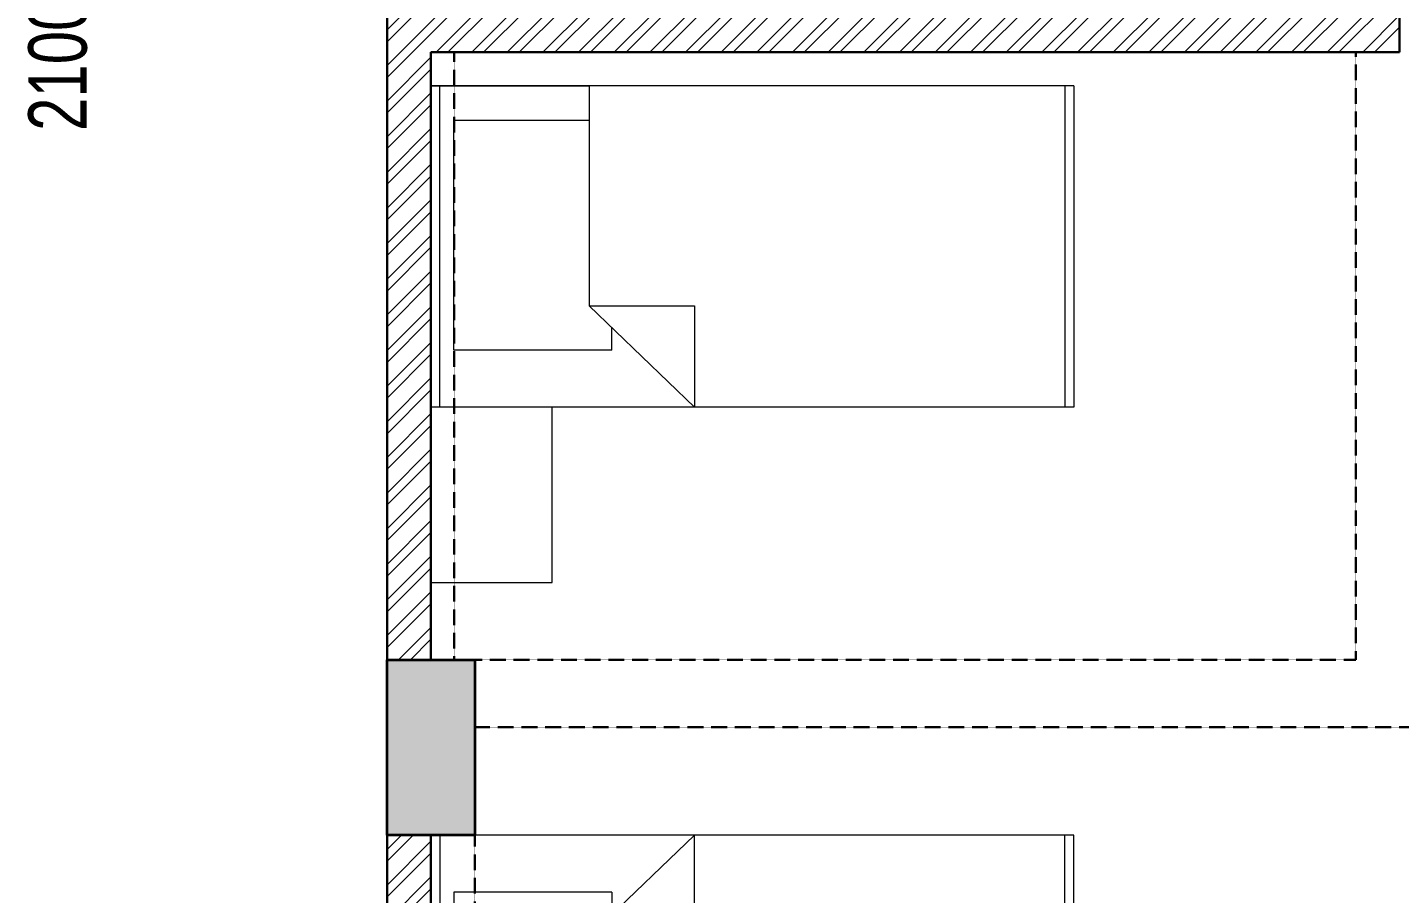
# Model space of a CAD drawing. Header units: millimetres. Extents: x 554 to 29966, y 4404 to 52986.
# Drawn here: x 16079 to 20775, y 38746 to 41710 of the extents above; entities that cross this region are included whole.
import ezdxf

# ---------------------------------------------------------------- set-up
doc = ezdxf.new("R2010")
doc.units = ezdxf.units.MM
doc.linetypes.add('DASHED2', pattern=[0.375, 0.25, -0.125])
for name, color, linetype, lineweight in [('A-TEXT-ROOM-50', 7, 'Continuous', 9), ('COLUMN', 6, 'Continuous', 35), ('Column Hatch', 253, 'Continuous', 5), ('FUR', 7, 'Continuous', 15), ('PP-BEAM', 6, 'DASHED2', 30), ('PP-WALL', 7, 'Continuous', 30), ('WALL HATCH', 8, 'Continuous', 0)]:
    doc.layers.add(name, color=color, linetype=linetype, lineweight=lineweight)
doc.styles.add('ARIAL', font='Arial.ttf')
pattern_1 = [(45, (-2728487.74, 3305291.59), (-60.9879599, 60.9879599), []), (45, (-2728447.08, 3305291.59), (-60.9879599, 60.9879599), [])]

# ---------------------------------------------------------------- blocks, each defined once
blk = doc.blocks.new('A$C24D61100')
at = {"layer": 'FUR'}
for p, q in [((0, 72), (0, 0)), ((36, 72), (0, 72)), ((36, 70.99), (0, 70.99)), ((36, 72), (36, 0)), ((11.33, 29.52, 12.38), (0, 29.52, 12.38)), ((0, 29.52, 12.38), (11.33, 17.71, 12.38)), ((11.33, 17.71, 12.38), (11.33, 29.52, 12.38)), ((6.4, 20.27, 13.95), (6.4, 2.56, 13.95)), ((6.4, 20.27, 13.95), (8.87, 20.27, 13.95)), ((36, 17.71, 12.38), (11.33, 17.71, 12.38)), ((32.14, 2.56, 13.95), (32.14, 17.71, 13.95)), ((36, 0), (36, 17.71)), ((6.4, 2.56, 13.95), (32.14, 2.56, 13.95)), ((0, 1.01), (36, 1.01)), ((36, 0), (0, 0))]:
    blk.add_line(p, q, dxfattribs=at)

msp = doc.modelspace()

# ---------------------------------------------------------------- hatches: boundary and pattern name
at = {"layer": 'Column Hatch'}
msp.add_hatch(color=256, dxfattribs=at).paths.add_polyline_path([(17310.4, 38945.6), (17610.4, 38945.6), (17610.4, 39545.6), (17310.4, 39545.6)])
at = {"layer": 'WALL HATCH'}
h = msp.add_hatch(dxfattribs=at)
h.set_pattern_fill('ANSI32', color=256, scale=230, style=0)
h.set_pattern_definition(pattern_1)
h.paths.add_polyline_path([(18740.4, 45125.6), (18740.4, 45275.6), (17910.4, 45275.6), (17910.4, 44975.6), (17875.4, 44975.6), (17875.4, 44060.6), (17310.4, 44060.6), (17310.4, 40060.6), (17310.4, 39545.6), (17460.4, 39545.6), (17460.4, 41625.6), (20775.4, 41625.6), (20775.4, 42890.6), (20660, 42890.6), (20625.4, 42890.6), (20625.4, 41775.6), (17410.4, 41775.6), (17410.4, 43960.6), (17975.4, 43960.6), (17975.4, 45125.6)])
h.paths.add_polyline_path([(17977.3, 45174.9), (18338, 45174.9), (18338, 44907.2), (17977.3, 44907.2)], flags=24)
h = msp.add_hatch(dxfattribs=at)
h.set_pattern_fill('ANSI32', color=256, scale=230, style=0)
h.set_pattern_definition(pattern_1)
h.paths.add_polyline_path([(17310.4, 33510.6), (17460.4, 33510.6), (17460.4, 38945.6), (17310.4, 38945.6)])

# ---------------------------------------------------------------- linework, layer by layer
at = {"layer": 'COLUMN'}
msp.add_lwpolyline([(17310.4, 39545.6), (17610.4, 39545.6), (17610.4, 38945.6), (17310.4, 38945.6)], close=True, dxfattribs=at)
at = {"layer": 'FUR'}
msp.add_lwpolyline([(17460.4, 40410.6), (17460.4, 39810.6), (17875.4, 39810.6), (17875.4, 40410.6), (17460.4, 40410.6)], dxfattribs=at)
at = {"layer": 'PP-BEAM', "lineweight": 30, "ltscale": 3}
for p, q in [((17310.4, 31620.6), (17310.4, 44975.6)), ((17540.4, 39545.6), (17540.4, 41625.6)), ((17540.4, 41625.6), (20625.4, 41625.6)), ((20625.4, 41625.6), (20625.4, 39545.6)), ((20625.4, 39545.6), (17610.4, 39545.6)), ((24240.4, 39315.6), (17610.4, 39315.6)), ((17610.4, 35625.6), (17610.4, 38945.6))]:
    msp.add_line(p, q, dxfattribs=at)
at = {"layer": 'PP-WALL', "ltscale": 0.6}
for p, q in [((17310.4, 44060.6), (17310.4, 40060.6)), ((20775.4, 42890.6), (20775.4, 41625.6)), ((17460.4, 41625.6), (20775.4, 41625.6)), ((17460.4, 39545.6), (17460.4, 41625.6)), ((17310.4, 33510.6), (17310.4, 40175.6)), ((17460.4, 33510.6), (17460.4, 38945.6))]:
    msp.add_line(p, q, dxfattribs=at)

# ---------------------------------------------------------------- block references
at = {"layer": 'FUR', "yscale": 30.55555555550383, "rotation": 270}
for p, xscale, zscale in [((17460.4, 40410.6), -30.55555555550383, 30.5555555555556), ((17460.4, 38945.6), 30.55555555550383, 30.55555555556566)]:
    msp.add_blockref('A$C24D61100', p, dxfattribs=dict(at, xscale=xscale, zscale=zscale))

# ---------------------------------------------------------------- texts
at = {"layer": 'A-TEXT-ROOM-50', "insert": (16082.4, 42495.3), "char_height": 200, "width": 4344.136, "attachment_point": 2, "rotation": 90, "style": 'ARIAL'}
msp.add_mtext('{\\fSwis721 LtCn BT|b0|i0|c0|p34;2100  WIDE CORRIDOR}', dxfattribs=at)

doc.saveas('drawing.dxf')
